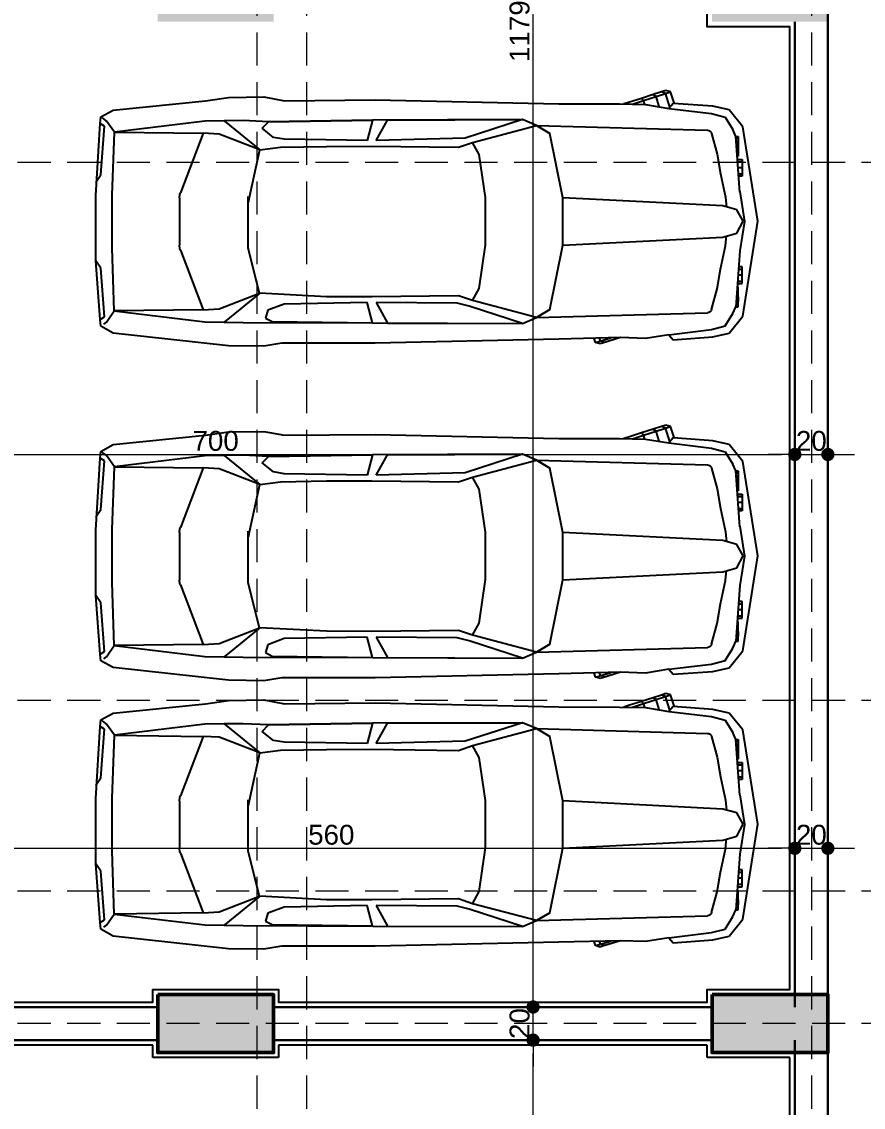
# Model space of a CAD drawing. Header units: millimetres. Extents: x 38129 to 72024, y -56282 to 16512.
# Drawn here: x 43604 to 44113, y -44116 to -43460 of the extents above; entities that cross this region are included whole.
import ezdxf

# ---------------------------------------------------------------- set-up
doc = ezdxf.new("R2010")
doc.units = ezdxf.units.MM
doc.linetypes.add('HIDDEN', pattern=[0.375, 0.25, -0.125])
for name, color, linetype, lineweight in [('AKS', 55, 'HIDDEN', 0), ('ARABA', 167, 'Continuous', 25), ('COLUMN4', 3, 'Continuous', 50), ('DIŞÖLÇÜ', 37, 'Continuous', 0), ('DUVAR', 255, 'Continuous', 30), ('TARAMA', 252, 'Continuous', 0), ('ölçü İÇ', 31, 'Continuous', 0)]:
    doc.layers.add(name, color=color, linetype=linetype, lineweight=lineweight)
doc.layers.add('sıva', color=41, linetype='Continuous')
doc.styles.add('icdisolcu_yazi', font='arial.ttf')
doc.dimstyles.new('İç Ölçü', dxfattribs={"dimtxt": 12, "dimasz": 8, "dimexe": 5, "dimexo": 0, "dimgap": 2, "dimtad": 1, "dimdec": 0, "dimzin": 12, "dimdsep": 46, "dimtxsty": 'icdisolcu_yazi', "dimblk": 'DOT', "dimcen": 8, "dimdle": 5, "dimclrd": 256, "dimclre": 256, "dimclrt": 7, "dimadec": 0, "dimazin": 3, "dimtfac": 1, "dimtdec": 0, "dimtix": 1, "dimtmove": 2, "dimatfit": 3, "dimldrblk": 'DOT', "dimfxl": 0, "dimtolj": 1, "dimtzin": 0, "dimlwd": -1, "dimlwe": -1, "dimarcsym": 0})

# ---------------------------------------------------------------- blocks, each defined once
blk = doc.blocks.new('rewtertwe')
at = {"layer": 'TARAMA', "lineweight": -3}
h = blk.add_hatch(dxfattribs=at)
h.set_pattern_fill('ANSI33', color=256, scale=2.5, style=0)
h.set_pattern_definition([(45, (-581316.523, -211139.459), (-11.22532015, 11.22532015), []), (45, (-581305.298, -211139.459), (-11.22532015, 11.22532015), [7.9375, -3.96875])])
h.paths.add_polyline_path([(-100.06, -370.8), (-100.06, -810.8), (209.94, -810.8), (209.94, -785.8), (-75.06, -785.8), (-75.06, -395.8), (209.94, -395.8), (209.94, -370.8)])
h.paths.add_polyline_path([(854.85, -1722.23), (914.85, -1722.02), (914.94, -1747.02), (854.94, -1747.23)])
h.paths.add_polyline_path([(534.85, -1723.37), (594.85, -1723.15), (594.94, -1748.15), (534.94, -1748.37)])
h.paths.add_polyline_path([(44.85, -1725.1), (104.85, -1724.89), (104.94, -1749.89), (44.94, -1750.1)])
h.paths.add_polyline_path([(-445.06, -1726.84), (-385.06, -1726.63), (-384.97, -1751.63), (-444.97, -1751.84)])
h.paths.add_polyline_path([(-867.96, -1728.34), (-807.96, -1728.12), (-807.87, -1753.12), (-867.87, -1753.34)])
h.paths.add_polyline_path([(-1153.71, -1729.35), (-1093.71, -1729.14), (-1093.62, -1754.14), (-1153.62, -1754.35)])
h.paths.add_polyline_path([(874.97, -1405.8), (914.97, -1405.8), (914.97, -1445.8), (874.97, -1445.8)])
h.paths.add_polyline_path([(534.94, -1420.8), (594.94, -1420.8), (594.94, -1445.8), (534.94, -1445.8)])
h.paths.add_polyline_path([(44.94, -1385.8), (69.94, -1385.8), (69.94, -1445.8), (44.94, -1445.8)])
h.paths.add_polyline_path([(-445.06, -1420.8), (-385.06, -1420.8), (-385.06, -1445.8), (-445.06, -1445.8)])
h.paths.add_polyline_path([(-867.96, -1385.8), (-842.96, -1385.8), (-842.96, -1445.8), (-867.96, -1445.8)])
h.paths.add_polyline_path([(-1155.34, -1385.8), (-1130.34, -1385.69), (-1130.06, -1445.68), (-1155.06, -1445.8)])
h.paths.add_polyline_path([(554.94, -1060.8), (594.94, -1060.8), (594.94, -1100.8), (554.94, -1100.8)])
h.paths.add_polyline_path([(44.94, -1040.8), (74.94, -1040.8), (74.94, -1100.8), (44.94, -1100.8)])
h.paths.add_polyline_path([(-445.06, -1040.8), (-415.06, -1040.8), (-415.06, -1100.8), (-445.06, -1100.8)])
h.paths.add_polyline_path([(859.94, -885.8), (929.94, -885.8), (929.94, -920.8), (859.94, -920.8)])
h.paths.add_polyline_path([(524.94, -885.8), (594.94, -885.8), (594.94, -920.8), (524.94, -920.8)])
h.paths.add_polyline_path([(-520.06, -870.8), (-390.06, -870.8), (-390.06, -900.8), (-520.06, -900.8)])
h.paths.add_polyline_path([(-867.96, -750.8), (-842.96, -750.8), (-842.96, -810.8), (-867.96, -810.8)])
h.paths.add_polyline_path([(-1158.32, -750.8), (-1133.32, -750.69), (-1133.03, -810.68), (-1158.03, -810.8)])
h.paths.add_polyline_path([(-460.06, -465.8), (-400.06, -465.8), (-400.06, -495.8), (-460.06, -495.8)])
h.paths.add_polyline_path([(859.94, -263.3), (929.94, -263.3), (929.94, -298.3), (859.94, -298.3)])
h.paths.add_polyline_path([(524.94, -263.3), (594.94, -263.3), (594.94, -298.3), (524.94, -298.3)])
h.paths.add_polyline_path([(-100.06, -185.8), (209.94, -185.8), (209.94, -210.8), (-100.06, -210.8)])
h.paths.add_polyline_path([(-460.06, -65.8), (-400.06, -65.8), (-400.06, -95.8), (-460.06, -95.8)])
h.paths.add_polyline_path([(-867.96, -40.8), (-842.96, -40.8), (-842.96, -100.8), (-867.96, -100.8)])
h.paths.add_polyline_path([(-1161.64, -40.8), (-1136.64, -40.69), (-1136.36, -100.68), (-1161.36, -100.8)])
h.paths.add_polyline_path([(-100.06, 249.2), (209.94, 249.2), (209.94, 224.2), (-100.06, 224.2)])
h.paths.add_polyline_path([(859.94, 359.2), (929.94, 359.2), (929.94, 324.2), (859.94, 324.2)])
h.paths.add_polyline_path([(524.94, 359.2), (594.94, 359.2), (594.94, 324.2), (524.94, 324.2)])
h.paths.add_polyline_path([(-520.06, 339.2), (-390.06, 339.2), (-390.06, 309.2), (-520.06, 309.2)])
h.paths.add_polyline_path([(-867.96, 364.2), (-842.96, 364.2), (-842.96, 304.2), (-867.96, 304.2)])
h.paths.add_polyline_path([(-1163.53, 364.08), (-1138.54, 364.2), (-1138.25, 304.2), (-1163.25, 304.08)])
h.paths.add_polyline_path([(-415.06, 564.2), (-385.06, 564.2), (-385.06, 504.2), (-415.06, 504.2)])
h.paths.add_polyline_path([(584.94, 609.3), (624.94, 609.3), (624.94, 569.3), (584.94, 569.3)])
h.paths.add_polyline_path([(4.94, 609.3), (34.94, 609.3), (34.94, 529.3), (4.94, 529.3)])
h.paths.add_polyline_path([(889.94, 927.2), (929.94, 927.2), (929.94, 887.2), (889.94, 887.2)])
h.paths.add_polyline_path([(329.94, 927.2), (354.94, 927.2), (354.94, 867.2), (329.94, 867.2)])
h.paths.add_polyline_path([(-100.06, 927.2), (-40.06, 927.2), (-40.06, 902.2), (-100.06, 902.2)])
h.paths.add_polyline_path([(-520.06, 927.2), (-495.06, 927.2), (-495.06, 867.2), (-520.06, 867.2)])
h.paths.add_polyline_path([(-867.96, 927.2), (-842.96, 927.2), (-842.96, 867.2), (-867.96, 867.2)])
h.paths.add_polyline_path([(-1166.17, 927.08), (-1141.17, 927.2), (-1140.89, 867.2), (-1165.89, 867.08)])
at = {"layer": 'COLUMN4', "color": 3}
for points in [[(524.94, -263.3), (594.94, -263.3), (594.94, -298.3), (524.94, -298.3)], [(859.94, -263.3), (929.94, -263.3), (929.94, -298.3), (859.94, -298.3)]]:
    blk.add_lwpolyline(points, close=True, dxfattribs=at)
blk = doc.blocks.new('_Dot')
at = {"color": 0, "lineweight": -2}
blk.add_line((-0.5, 0), (-1, 0), dxfattribs=at)
at = {"color": 0, "lineweight": 30, "const_width": 0.5}
blk.add_lwpolyline([(-0.25, 0, 1), (0.25, 0, 1)], format="xyb", close=True, dxfattribs=at)
blk = doc.blocks.new('*D967')
at = {"layer": 'Defpoints', "color": 0, "lineweight": 120, "transparency": 16777216}
for p in [(43913.49, -44075.06), (43914.9, -44075.06), (43958.81, -44195.06)]:
    blk.add_point(p, dxfattribs=at)
at = {"layer": 'ölçü İÇ', "transparency": 16777216}
for p, q in [((43914.9, -44075.06), (43908.49, -44075.06)), ((43918.49, -44195.06), (43908.49, -44195.06))]:
    blk.add_line(p, q, dxfattribs=at)
at = {"layer": 'ölçü İÇ', "linetype": 'Continuous', "transparency": 16777216}
blk.add_line((43913.49, -44187.06), (43913.49, -44083.06), dxfattribs=at)
at = {"layer": 'ölçü İÇ', "transparency": 16777216, "xscale": 8, "yscale": 8, "zscale": 8}
for p, rotation in [((43913.49, -44075.06), 90), ((43913.49, -44195.06), 270)]:
    blk.add_blockref('_Dot', p, dxfattribs=dict(at, rotation=rotation))
at = {"layer": 'ölçü İÇ', "color": 7, "transparency": 16777216, "insert": (43905.36, -44135.06), "char_height": 12, "attachment_point": 5, "rotation": 90, "style": 'icdisolcu_yazi'}
blk.add_mtext('\\A1;120', dxfattribs=at)
blk = doc.blocks.new('*D968')
at = {"layer": 'Defpoints', "color": 0, "lineweight": 120, "transparency": 16777216}
for p in [(43913.49, -44055.06), (43917.8, -44055.06), (43914.9, -44075.06)]:
    blk.add_point(p, dxfattribs=at)
at = {"layer": 'ölçü İÇ', "linetype": 'Continuous', "transparency": 16777216}
for p, q in [((43913.49, -44047.06), (43913.49, -44039.06)), ((43913.49, -44075.06), (43913.49, -44055.06)), ((43913.49, -44083.06), (43913.49, -44091.06))]:
    blk.add_line(p, q, dxfattribs=at)
at = {"layer": 'ölçü İÇ', "transparency": 16777216}
for p, q in [((43917.8, -44055.06), (43908.49, -44055.06)), ((43914.9, -44075.06), (43908.49, -44075.06))]:
    blk.add_line(p, q, dxfattribs=at)
at = {"layer": 'ölçü İÇ', "transparency": 16777216, "xscale": 8, "yscale": 8, "zscale": 8}
for p, rotation in [((43913.49, -44055.06), 270), ((43913.49, -44075.06), 90)]:
    blk.add_blockref('_Dot', p, dxfattribs=dict(at, rotation=rotation))
at = {"layer": 'ölçü İÇ', "color": 7, "transparency": 16777216, "insert": (43905.36, -44065.06), "char_height": 12, "attachment_point": 5, "rotation": 90, "style": 'icdisolcu_yazi'}
blk.add_mtext('\\A1;20', dxfattribs=at)
blk = doc.blocks.new('*D969')
at = {"layer": 'Defpoints', "color": 0, "lineweight": 120, "transparency": 16777216}
for p in [(43913.49, -42876.48), (43924.98, -42876.48), (43917.8, -44055.06)]:
    blk.add_point(p, dxfattribs=at)
at = {"layer": 'ölçü İÇ', "transparency": 16777216}
for p, q in [((43918.49, -42876.48), (43908.49, -42876.48)), ((43917.8, -44055.06), (43908.49, -44055.06))]:
    blk.add_line(p, q, dxfattribs=at)
at = {"layer": 'ölçü İÇ', "linetype": 'Continuous', "transparency": 16777216}
blk.add_line((43913.49, -44047.06), (43913.49, -42884.48), dxfattribs=at)
at = {"layer": 'ölçü İÇ', "transparency": 16777216, "xscale": 8, "yscale": 8, "zscale": 8}
for p, rotation in [((43913.49, -42876.48), 90), ((43913.49, -44055.06), 270)]:
    blk.add_blockref('_Dot', p, dxfattribs=dict(at, rotation=rotation))
at = {"layer": 'ölçü İÇ', "color": 7, "transparency": 16777216, "insert": (43905.36, -43465.77), "char_height": 12, "attachment_point": 5, "rotation": 90, "style": 'icdisolcu_yazi'}
blk.add_mtext('\\A1;1179', dxfattribs=at)
blk = doc.blocks.new('*D974')
at = {"layer": 'Defpoints', "color": 0, "transparency": 16777216}
for p in [(43371.71, -43721.41), (44071.59, -43721.41), (44071.59, -43729.44)]:
    blk.add_point(p, dxfattribs=at)
at = {"layer": 'ölçü İÇ', "transparency": 16777216}
for p, q in [((43371.71, -43721.41), (43371.71, -43716.41)), ((44071.59, -43726.41), (44071.59, -43716.41))]:
    blk.add_line(p, q, dxfattribs=at)
at = {"layer": 'ölçü İÇ', "linetype": 'Continuous', "transparency": 16777216}
blk.add_line((43379.71, -43721.41), (44063.59, -43721.41), dxfattribs=at)
at = {"layer": 'ölçü İÇ', "transparency": 16777216, "xscale": 8, "yscale": 8, "zscale": 8, "rotation": 180}
blk.add_blockref('_Dot', (43371.71, -43721.41), dxfattribs=at)
at = {"layer": 'ölçü İÇ', "transparency": 16777216, "xscale": 8, "yscale": 8, "zscale": 8}
blk.add_blockref('_Dot', (44071.59, -43721.41), dxfattribs=at)
at = {"layer": 'ölçü İÇ', "color": 7, "transparency": 16777216, "insert": (43721.65, -43713.28), "char_height": 12, "attachment_point": 5, "style": 'icdisolcu_yazi'}
blk.add_mtext('\\A1;700', dxfattribs=at)
blk = doc.blocks.new('*D975')
at = {"layer": 'Defpoints', "color": 0, "transparency": 16777216}
for p in [(44091.59, -43721.41), (44071.59, -43729.44), (44091.59, -43729.85)]:
    blk.add_point(p, dxfattribs=at)
at = {"layer": 'ölçü İÇ', "transparency": 16777216}
for p, q in [((44071.59, -43726.41), (44071.59, -43716.41)), ((44091.59, -43726.41), (44091.59, -43716.41))]:
    blk.add_line(p, q, dxfattribs=at)
at = {"layer": 'ölçü İÇ', "linetype": 'Continuous', "transparency": 16777216}
for p, q in [((44063.59, -43721.41), (44055.59, -43721.41)), ((44071.59, -43721.41), (44091.59, -43721.41)), ((44099.59, -43721.41), (44107.59, -43721.41))]:
    blk.add_line(p, q, dxfattribs=at)
at = {"layer": 'ölçü İÇ', "transparency": 16777216, "xscale": 8, "yscale": 8, "zscale": 8}
blk.add_blockref('_Dot', (44071.59, -43721.41), dxfattribs=at)
at = {"layer": 'ölçü İÇ', "transparency": 16777216, "xscale": 8, "yscale": 8, "zscale": 8, "rotation": 180}
blk.add_blockref('_Dot', (44091.59, -43721.41), dxfattribs=at)
at = {"layer": 'ölçü İÇ', "color": 7, "transparency": 16777216, "insert": (44081.59, -43713.28), "char_height": 12, "attachment_point": 5, "style": 'icdisolcu_yazi'}
blk.add_mtext('\\A1;20', dxfattribs=at)
blk = doc.blocks.new('*D978')
at = {"layer": 'Defpoints', "color": 0, "transparency": 16777216}
for p in [(44071.59, -43955.64), (44071.59, -43959.24), (43511.49, -43970.75)]:
    blk.add_point(p, dxfattribs=at)
at = {"layer": 'ölçü İÇ', "transparency": 16777216}
for p, q in [((43511.49, -43964.24), (43511.49, -43954.24)), ((44071.59, -43955.64), (44071.59, -43964.24))]:
    blk.add_line(p, q, dxfattribs=at)
at = {"layer": 'ölçü İÇ', "linetype": 'Continuous', "transparency": 16777216}
blk.add_line((43519.49, -43959.24), (44063.59, -43959.24), dxfattribs=at)
at = {"layer": 'ölçü İÇ', "transparency": 16777216, "xscale": 8, "yscale": 8, "zscale": 8, "rotation": 180}
blk.add_blockref('_Dot', (43511.49, -43959.24), dxfattribs=at)
at = {"layer": 'ölçü İÇ', "transparency": 16777216, "xscale": 8, "yscale": 8, "zscale": 8}
blk.add_blockref('_Dot', (44071.59, -43959.24), dxfattribs=at)
at = {"layer": 'ölçü İÇ', "color": 7, "transparency": 16777216, "insert": (43791.54, -43951.11), "char_height": 12, "attachment_point": 5, "style": 'icdisolcu_yazi'}
blk.add_mtext('\\A1;560', dxfattribs=at)
blk = doc.blocks.new('*D979')
at = {"layer": 'Defpoints', "color": 0, "transparency": 16777216}
for p in [(44071.59, -43955.64), (44091.59, -43956.89), (44091.59, -43959.24)]:
    blk.add_point(p, dxfattribs=at)
at = {"layer": 'ölçü İÇ', "linetype": 'Continuous', "transparency": 16777216}
for p, q in [((44063.59, -43959.24), (44055.59, -43959.24)), ((44071.59, -43959.24), (44091.59, -43959.24)), ((44099.59, -43959.24), (44107.59, -43959.24))]:
    blk.add_line(p, q, dxfattribs=at)
at = {"layer": 'ölçü İÇ', "transparency": 16777216}
for p, q in [((44071.59, -43955.64), (44071.59, -43964.24)), ((44091.59, -43956.89), (44091.59, -43964.24))]:
    blk.add_line(p, q, dxfattribs=at)
at = {"layer": 'ölçü İÇ', "transparency": 16777216, "xscale": 8, "yscale": 8, "zscale": 8}
blk.add_blockref('_Dot', (44071.59, -43959.24), dxfattribs=at)
at = {"layer": 'ölçü İÇ', "transparency": 16777216, "xscale": 8, "yscale": 8, "zscale": 8, "rotation": 180}
blk.add_blockref('_Dot', (44091.59, -43959.24), dxfattribs=at)
at = {"layer": 'ölçü İÇ', "color": 7, "transparency": 16777216, "insert": (44081.59, -43951.11), "char_height": 12, "attachment_point": 5, "style": 'icdisolcu_yazi'}
blk.add_mtext('\\A1;20', dxfattribs=at)
blk = doc.blocks.new('ARABA PLAN2')
at = {"layer": 'ARABA'}
for p, q in [((-315.09, 74.1), (-383.56, 66.57)), ((-294.02, 74.39), (-315.09, 74.1)), ((-283.19, 72.57), (-294.02, 74.39)), ((-227.62, 72.57), (-283.19, 72.57)), ((-118.51, 70.23), (-227.62, 72.57)), ((-96.6, 72.21), (-97.33, 69.8)), ((-93.8, 73.06), (-96.6, 72.21)), ((-96.6, 72.21), (-87.4, 69.49)), ((-93.63, 71.29), (-94.27, 69.64)), ((-92.45, 72.65), (-93.8, 73.06)), ((-91.1, 72.23), (-93.63, 71.29)), ((-93.63, 71.29), (-93.63, 71.29)), ((-81.68, 69.31), (-92.45, 72.65)), ((-383.56, 66.57), (-390.89, 62.52)), ((-81.68, 69.31), (-118.51, 70.23)), ((-66.95, 69.85), (-81.68, 69.31)), ((-52.93, 67.55), (-66.95, 69.85)), ((-52.93, 67.55), (-50.45, 70.54)), ((-52.93, 67.55), (-27.49, 64.52)), ((-50.45, 70.54), (-26.81, 68.77)), ((-26.81, 68.77), (-17.13, 66.6)), ((-17.13, 66.6), (-8.93, 56.53)), ((-391.4, 58.55), (-393.85, 23.6)), ((-390.89, 62.52), (-391.4, 58.55)), ((-391.4, 58.55), (-388.85, 56.98)), ((-389.22, 61.28), (-387.55, 60.04)), ((-387.55, 60.04), (-383.01, 53.44)), ((-383.01, 53.44), (-329.17, 59.95)), ((-329.17, 59.95), (-306.33, 60.27)), ((-296.3, 42.86), (-317.59, 60.11)), ((-306.33, 60.27), (-229.14, 60.58)), ((-293.07, 57.65), (-289.05, 59.68)), ((-289.05, 59.68), (-229.29, 60.5)), ((-229.29, 60.5), (-232.53, 48.41)), ((-229.14, 60.58), (-140.06, 60.85)), ((-227.09, 48.41), (-220.45, 60.6)), ((-220.45, 60.6), (-140.06, 60.85)), ((-140.06, 60.85), (-171.73, 50.54)), ((-140.06, 60.85), (-131.63, 57.34)), ((-27.49, 64.52), (-19.45, 62.35)), ((-19.45, 62.35), (-14.86, 54.95)), ((-388.85, 56.98), (-390.92, 27.98)), ((-383.01, 53.44), (-384.29, 16.01)), ((-329.97, 52.73), (-383.01, 53.44)), ((-343.62, 17.32), (-329.97, 52.73)), ((-329.97, 52.73), (-320.55, 52.22)), ((-320.55, 52.22), (-296.59, 42.86)), ((-291.56, 53), (-293.07, 57.65)), ((-281.88, 49.3), (-291.56, 53)), ((-131.63, 57.34), (-169.78, 47.3)), ((-131.63, 57.34), (-123.85, 52.64)), ((-123.85, 52.64), (-131.63, 57.34)), ((-131.63, 57.34), (-29.92, 54.5)), ((-123.85, 52.64), (-116.12, 14.35)), ((-27.52, 52.61), (-24.25, 40.25)), ((-14.86, 54.95), (-13.16, 50.89)), ((-8.93, 56.53), (0, 0)), ((-232.53, 48.41), (-281.88, 49.3)), ((-178.98, 48.75), (-227.09, 48.41)), ((-171.73, 50.54), (-178.98, 48.75)), ((-169.78, 47.3), (-178.08, 44.4)), ((-169.78, 47.3), (-165.77, 40.08)), ((-10.68, 17.75), (-13.16, 50.89)), ((-13.16, 50.89), (-11.79, 50.89)), ((-13.08, 49.88), (-11.79, 49.88)), ((-11.78, 47.86), (-12.93, 47.86)), ((-11.79, 50.89), (-11.79, 49.88)), ((-11.79, 49.88), (-11.79, 39.17)), ((-11.78, 45.01), (-11.78, 47.86)), ((-296.59, 42.86), (-303.11, 16.85)), ((-256.76, 44.94), (-296.3, 42.86)), ((-229.63, 45.05), (-256.76, 44.94)), ((-178.08, 44.4), (-229.63, 45.05)), ((-165.77, 40.08), (-162.07, 14.13)), ((-24.25, 40.25), (-22.16, 28.56)), ((-12.72, 45.01), (-11.78, 45.01)), ((-12.51, 42.19), (-11.67, 42.19)), ((-11.67, 39.8), (-12.33, 39.8)), ((-11.79, 39.17), (-12.28, 39.17)), ((-11.78, 45.01), (-11.78, 45.01)), ((-12.13, 37.2), (-9.28, 37.2)), ((-12.02, 35.72), (-9.28, 35.72)), ((-9.28, 37.2), (-9.28, 27.14)), ((-390.92, 27.98), (-393.85, 23.6)), ((-22.16, 28.56), (-19.23, 14.78)), ((-9.28, 32.15), (-11.76, 32.15)), ((-11.49, 28.58), (-9.28, 28.58)), ((-9.28, 27.14), (-11.38, 27.14)), ((-393.85, 23.6), (-394.01, -15.29)), ((-384.29, 16.01), (-384.29, -15.51)), ((-344.19, -13.76), (-344.19, 14.26)), ((-303.29, 15.1), (-303.29, -14.57)), ((-162.07, 14.13), (-162.07, -14)), ((-116.12, 14.35), (-116.12, -13.85)), ((-116.12, 14.35), (-20.77, 9.5)), ((-19.23, 14.78), (-18.82, 10.6)), ((-7.89, 0.29), (-10.68, 17.75)), ((-20.77, 9.5), (-12.49, 7.21)), ((-18.82, 10.6), (-18.75, 8.94)), ((-12.49, 7.21), (-8.64, 0)), ((-8.64, 0), (-12.49, -6.71)), ((-10.7, -17.53), (-7.89, 0.29)), ((0, 0), (-8.93, -56.03)), ((-303.09, -11.39), (-296.3, -42.36)), ((-20.77, -9), (-116.12, -13.85)), ((-12.49, -6.71), (-20.77, -9)), ((-19.23, -14.28), (-18.82, -10.1)), ((-18.82, -10.1), (-18.75, -8.44)), ((-394.01, -15.29), (-391.4, -58.07)), ((-384.29, -15.51), (-382.89, -52.94)), ((-329.97, -52.23), (-343.62, -16.82)), ((-162.07, -14), (-165.77, -39.58)), ((-116.12, -13.85), (-123.85, -52.14)), ((-22.16, -28.06), (-19.23, -14.28)), ((-10.68, -17.25), (-13.16, -50.39)), ((-393.85, -23.13), (-390.92, -27.51)), ((-390.92, -27.51), (-388.85, -56.5)), ((-24.25, -39.75), (-22.16, -28.06)), ((-9.28, -31.65), (-11.76, -31.65)), ((-11.49, -28.08), (-9.28, -28.08)), ((-9.28, -26.64), (-11.38, -26.64)), ((-9.28, -36.7), (-9.28, -26.64)), ((-11.79, -38.67), (-12.28, -38.67)), ((-12.13, -36.7), (-9.28, -36.7)), ((-12.02, -35.22), (-9.28, -35.22)), ((-11.79, -49.38), (-11.79, -38.67)), ((-296.3, -42.36), (-320.55, -51.72)), ((-317.59, -59.61), (-296.3, -42.36)), ((-296.3, -42.36), (-284.05, -43.98)), ((-284.05, -43.98), (-256.76, -44.44)), ((-256.76, -44.44), (-229.63, -44.55)), ((-229.63, -44.55), (-178.08, -43.9)), ((-178.08, -43.9), (-169.78, -46.8)), ((-165.77, -39.58), (-169.78, -46.8)), ((-27.52, -52.11), (-24.25, -39.75)), ((-12.72, -44.51), (-11.78, -44.51)), ((-12.51, -41.69), (-11.67, -41.69)), ((-11.67, -39.3), (-12.33, -39.3)), ((-11.78, -44.51), (-11.78, -47.37)), ((-11.78, -44.51), (-11.78, -44.51)), ((-288.18, -49.8), (-294.94, -55.2)), ((-281.88, -48.8), (-288.18, -49.8)), ((-232.53, -47.91), (-281.88, -48.8)), ((-229.29, -60.01), (-232.53, -47.91)), ((-227.09, -47.91), (-220.45, -60.1)), ((-174.17, -49.35), (-227.09, -47.91)), ((-140.06, -60.35), (-174.17, -49.35)), ((-169.78, -46.8), (-131.63, -56.84)), ((-13.16, -50.39), (-14.86, -54.45)), ((-13.16, -50.39), (-11.79, -50.39)), ((-13.08, -49.38), (-11.79, -49.38)), ((-11.78, -47.37), (-12.93, -47.37)), ((-11.79, -50.39), (-11.79, -49.38)), ((-388.85, -56.5), (-391.4, -58.07)), ((-391.4, -58.07), (-390.89, -62.02)), ((-382.89, -52.94), (-387.55, -59.54)), ((-382.89, -52.94), (-329.97, -52.23)), ((-329.17, -59.45), (-382.89, -52.94)), ((-320.55, -51.72), (-329.97, -52.23)), ((-294.94, -55.2), (-291.21, -59.1)), ((-131.63, -56.84), (-140.06, -60.35)), ((-123.85, -52.14), (-131.63, -56.84)), ((-131.63, -56.84), (-123.85, -52.14)), ((-131.63, -56.84), (-29.92, -54)), ((-19.45, -61.85), (-14.86, -54.45)), ((-8.93, -56.03), (-17.13, -66.1)), ((-389.22, -60.78), (-390.89, -62.02)), ((-390.89, -62.02), (-383.56, -66.07)), ((-387.55, -59.54), (-389.22, -60.78)), ((-317.59, -59.61), (-329.17, -59.45)), ((-306.33, -59.77), (-317.59, -59.61)), ((-291.21, -59.1), (-306.33, -59.77)), ((-229.29, -60.01), (-291.21, -59.1)), ((-291.21, -59.1), (-229.29, -60.01)), ((-140.06, -60.35), (-229.29, -60.01)), ((-220.45, -60.1), (-140.06, -60.35)), ((-52.93, -67.05), (-27.49, -64.02)), ((-27.49, -64.02), (-19.45, -61.85)), ((-383.56, -66.07), (-328.58, -71.61)), ((-227.62, -72.07), (-118.51, -69.73)), ((-118.51, -69.73), (-82.34, -69.68)), ((-82.34, -69.68), (-66.95, -69.35)), ((-77, -70.53), (-79.71, -69.66)), ((-69.27, -73), (-77, -70.53)), ((-74.64, -69.51), (-67.96, -71.69)), ((-67.18, -69.38), (-67.96, -71.69)), ((-66.95, -69.35), (-52.93, -67.05)), ((-58.65, -68.11), (-60.46, -74.1)), ((-52.43, -67.88), (-54.89, -75.88)), ((-50.45, -70.04), (-52.93, -67.05)), ((-49.65, -69.73), (-51.92, -76.83)), ((-26.81, -68.27), (-50.45, -70.04)), ((-17.13, -66.1), (-26.81, -68.27)), ((-328.58, -71.61), (-315.09, -73.6)), ((-315.09, -73.6), (-294.02, -73.89)), ((-294.02, -73.89), (-281.65, -71.61)), ((-281.65, -71.61), (-227.62, -72.07)), ((-62.35, -75.22), (-69.27, -73)), ((-67.96, -71.69), (-69.2, -73.02)), ((-67.96, -71.69), (-60.46, -74.1)), ((-60.46, -74.1), (-62.47, -75.18)), ((-57.42, -76.79), (-62.35, -75.22)), ((-60.46, -74.1), (-54.89, -75.88)), ((-54.89, -75.88), (-57.42, -76.79)), ((-54.74, -77.65), (-57.42, -76.79)), ((-54.89, -75.88), (-51.92, -76.83)), ((-51.92, -76.83), (-54.74, -77.65))]:
    blk.add_line(p, q, dxfattribs=at)
for centre, radius, start, end in [((-29.99, 51.95), 2.55, 14.83605, 88.40137), ((-335.69, 14.26), 8.5, 158.92918, 180), ((-294.79, 15.1), 8.5, 168.12966, 180), ((-328.8, -11.39), 25.7, 352.90001, 0.00693), ((-335.69, -13.76), 8.5, 180, 201.07082), ((-29.99, -51.45), 2.55, 271.59863, 345.16395)]:
    blk.add_arc(centre, radius, start, end, dxfattribs=at)

msp = doc.modelspace()

# ---------------------------------------------------------------- linework, layer by layer
at = {"layer": 'AKS', "ltscale": 80}
for p, q in [((43746.5, -42566.51), (43746.5, -45757.79)), ((43776.5, -42566.51), (43776.5, -45757.79)), ((44081.59, -42566.51), (44081.59, -45757.79)), ((44372, -43545.06), (41813.4, -43545.06)), ((44372, -43869.89), (41813.4, -43869.89)), ((44372, -43985.06), (41813.4, -43985.06)), ((44372, -44065.06), (41813.4, -44065.06))]:
    msp.add_line(p, q, dxfattribs=at)
at = {"layer": 'DUVAR'}
for p, q in [((44091.59, -44055.06), (44091.59, -43445.05)), ((44071.59, -44055.06), (44071.59, -43460.06)), ((43686.64, -44055.06), (43511.49, -44055.06)), ((44021.64, -44055.06), (43756.5, -44055.06)), ((43686.64, -44075.06), (43511.49, -44075.06)), ((44021.64, -44075.06), (43756.5, -44075.06)), ((44071.59, -44425.06), (44071.59, -44075.06)), ((44091.59, -44670.08), (44091.59, -44075.06))]:
    msp.add_line(p, q, dxfattribs=at)
at = {"layer": 'sıva'}
for p, q in [((43683.64, -44078.06), (43514.49, -44078.06)), ((43683.64, -44085.56), (43683.64, -44078.06)), ((44018.64, -44078.06), (43759.64, -44078.06)), ((43759.64, -44078.06), (43759.64, -44085.56)), ((44018.64, -44085.56), (44018.64, -44078.06)), ((43759.64, -44085.56), (43683.64, -44085.56)), ((44068.59, -44085.56), (44018.64, -44085.56)), ((44068.59, -44192.06), (44068.59, -44085.56))]:
    msp.add_line(p, q, dxfattribs=at)
msp.add_lwpolyline([(43514.49, -44052.06), (43683.64, -44052.06), (43683.64, -44044.56), (43759.64, -44044.56), (43759.64, -44052.06), (44018.64, -44052.06), (44018.64, -44044.56), (44068.59, -44044.56), (44068.59, -43463.06), (44018.64, -43463.06), (44018.64, -43422.06), (44068.59, -43422.06), (44068.59, -42909.66), (44038.59, -42909.66), (44038.59, -42879.48), (43514.5, -42879.48), (43514.5, -42924.66), (43488.5, -42924.66), (43488.5, -42879.48), (42658.32, -42879.48)], dxfattribs=at)

# ---------------------------------------------------------------- block references
at = {"layer": 'ARABA', "extrusion": (0, 0, -1), "xscale": 1.015379105054307, "yscale": 1.015379105054307, "zscale": -1.015379105054307, "rotation": 180}
for p in [(-44049.27, -43580.48), (-44049.27, -43782.54), (-44049.27, -43944.65)]:
    msp.add_blockref('ARABA PLAN2', p, dxfattribs=at)
at = {"layer": 'DIŞÖLÇÜ'}
msp.add_blockref('rewtertwe', (43161.7, -43784.26), dxfattribs=at)

# ---------------------------------------------------------------- dimensions: what is measured, and where the dimension line sits
at = {"layer": 'ölçü İÇ'}
for base, p1, p2, picture, middle in [((43913.49, -42876.48), (43917.8, -44055.06), (43924.98, -42876.48), '*D969', (43905.36, -43465.77)), ((43913.49, -44055.06), (43914.9, -44075.06), (43917.8, -44055.06), '*D968', (43905.36, -44065.06)), ((43913.49, -44075.06), (43958.81, -44195.06), (43914.9, -44075.06), '*D967', (43905.36, -44135.06))]:
    dim = msp.add_linear_dim(base=base, p1=p1, p2=p2, angle=90, dimstyle='İç Ölçü', dxfattribs=at)
    dim.commit()
    dim.dimension.update_dxf_attribs({"geometry": picture, "text_midpoint": middle})
for base, p1, p2, picture, middle in [((44071.59, -43721.41), (43371.71, -43721.41), (44071.59, -43729.44), '*D974', (43721.65, -43713.28)), ((44091.59, -43721.41), (44071.59, -43729.44), (44091.59, -43729.85), '*D975', (44081.59, -43713.28)), ((44071.59, -43959.24), (43511.49, -43970.75), (44071.59, -43955.64), '*D978', (43791.54, -43951.11)), ((44091.59, -43959.24), (44071.59, -43955.64), (44091.59, -43956.89), '*D979', (44081.59, -43951.11))]:
    dim = msp.add_linear_dim(base=base, p1=p1, p2=p2, dimstyle='İç Ölçü', dxfattribs=at)
    dim.commit()
    dim.dimension.update_dxf_attribs({"geometry": picture, "text_midpoint": middle})

doc.saveas('drawing.dxf')
